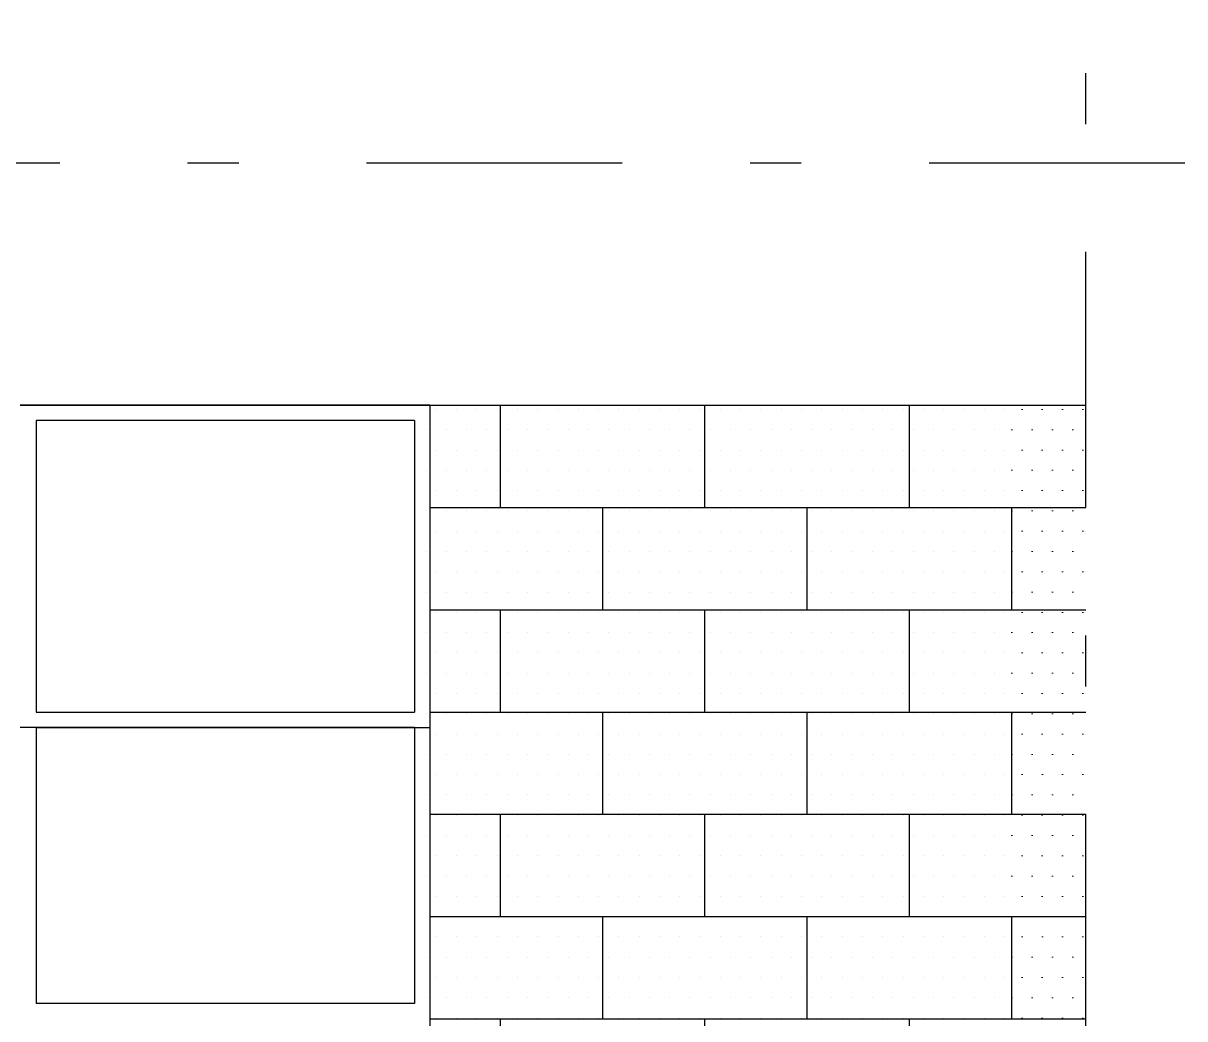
# Model space of a CAD drawing. Header units: metres. Extents: x 60.2 to 106, y 8.7 to 62.9.
# Drawn here: x 80.603 to 82.874, y 60.907 to 62.854 of the extents above; entities that cross this region are included whole.
import ezdxf

# ---------------------------------------------------------------- set-up
doc = ezdxf.new("R2010")
doc.units = ezdxf.units.M
doc.header["$LTSCALE"] = 5
doc.header["$MEASUREMENT"] = 0
doc.linetypes.add('DASHDOT', pattern=[1, 0.5, -0.25, 0, -0.25])
doc.layers.get('0').update_dxf_attribs({"color": 30})
for name, color, linetype, lineweight in [('A-ELEV-MBE1', 7, 'Continuous', 25), ('A-ELEV-PATT', 8, 'Continuous', 18), ('A-WALL-FULL-EXTR', 7, 'Continuous', 35)]:
    doc.layers.add(name, color=color, linetype=linetype, lineweight=lineweight)

msp = doc.modelspace()

# ---------------------------------------------------------------- hatches: boundary and pattern name
at = {"layer": 'A-ELEV-PATT'}
h = msp.add_hatch(dxfattribs=at)
h.set_pattern_fill('DOTS', color=256, scale=0.025, angle=180, style=0)
h.set_pattern_definition([(360, (39.13785, -200.394645), (0.01984375, 0.0396875), [0, -0.0396875])])
h.paths.add_polyline_path([(82.5311, 62.1066), (82.6811, 62.1066), (82.6811, 59.9066), (82.5311, 59.9066)])

# ---------------------------------------------------------------- linework, layer by layer
for p, q in [((80.6281, 61.4766), (80.5969, 61.4766)), ((81.3681, 61.4766), (81.3981, 61.4766))]:
    msp.add_line(p, q)
at = {"layer": 'A-ELEV-MBE1', "linetype": 'DASHDOT', "ltscale": 0.2}
for p, q in [((82.6811, 59.7066), (82.6811, 62.854)), ((82.8743, 62.5803), (72.9311, 62.5803))]:
    msp.add_line(p, q, dxfattribs=at)
at = {"layer": 'A-ELEV-MBE1'}
for p, q in [((81.3981, 62.1066), (82.6811, 62.1066)), ((81.3981, 62.1066), (81.3981, 59.9066)), ((81.5353, 62.1066), (81.5353, 61.9066)), ((81.9353, 62.1066), (81.9353, 61.9066)), ((82.3353, 62.1066), (82.3353, 61.9066)), ((81.3681, 62.0766), (80.6281, 62.0766)), ((80.6281, 62.0766), (80.6281, 61.5066)), ((81.3681, 62.0766), (81.3681, 61.5066)), ((81.3981, 61.9066), (82.6811, 61.9066)), ((81.7353, 61.9066), (81.7353, 61.7066)), ((82.1353, 61.9066), (82.1353, 61.7066)), ((82.5353, 61.9066), (82.5353, 61.7066)), ((81.3981, 61.7066), (82.6811, 61.7066)), ((81.5353, 61.7066), (81.5353, 61.5066)), ((81.9353, 61.7066), (81.9353, 61.5066)), ((82.3353, 61.7066), (82.3353, 61.5066)), ((81.3981, 61.5066), (82.6811, 61.5066)), ((81.7353, 61.5066), (81.7353, 61.3066)), ((82.1353, 61.5066), (82.1353, 61.3066)), ((82.5353, 61.5066), (82.5353, 61.3066)), ((80.6281, 61.4766), (80.6281, 60.9366)), ((81.3681, 61.4766), (81.3681, 60.9366)), ((81.3981, 61.3066), (82.6811, 61.3066)), ((81.5353, 61.3066), (81.5353, 61.1066)), ((81.9353, 61.3066), (81.9353, 61.1066)), ((82.3353, 61.3066), (82.3353, 61.1066)), ((81.7353, 61.1066), (81.7353, 60.9066)), ((82.1353, 61.1066), (82.1353, 60.9066)), ((82.5353, 61.1066), (82.5353, 60.9066)), ((81.3681, 60.9366), (80.6281, 60.9366)), ((81.3981, 60.9066), (82.6811, 60.9066)), ((81.5353, 60.9066), (81.5353, 60.7066)), ((81.9353, 60.9066), (81.9353, 60.7066)), ((82.3353, 60.9066), (82.3353, 60.7066))]:
    msp.add_line(p, q, dxfattribs=at)
msp.add_lwpolyline([(80.6281, 61.5066), (81.3681, 61.5066)], dxfattribs=at)
at = {"layer": 'A-ELEV-PATT', "linetype": 'Continuous'}
for p, q in [((81.4105, 62.0985), (81.4105, 62.0985)), ((81.4502, 62.0985), (81.4502, 62.0985)), ((81.4899, 62.0985), (81.4899, 62.0985)), ((81.5295, 62.0985), (81.5295, 62.0985)), ((81.5692, 62.0985), (81.5692, 62.0985)), ((81.6089, 62.0985), (81.6089, 62.0985)), ((81.6486, 62.0985), (81.6486, 62.0985)), ((81.6883, 62.0985), (81.6883, 62.0985)), ((81.728, 62.0985), (81.728, 62.0985)), ((81.7677, 62.0985), (81.7677, 62.0985)), ((81.8074, 62.0985), (81.8074, 62.0985)), ((81.847, 62.0985), (81.847, 62.0985)), ((81.8867, 62.0985), (81.8867, 62.0985)), ((81.9264, 62.0985), (81.9264, 62.0985)), ((81.9661, 62.0985), (81.9661, 62.0985)), ((82.0058, 62.0985), (82.0058, 62.0985)), ((82.0455, 62.0985), (82.0455, 62.0985)), ((82.0852, 62.0985), (82.0852, 62.0985)), ((82.1249, 62.0985), (82.1249, 62.0985)), ((82.1645, 62.0985), (82.1645, 62.0985)), ((82.2042, 62.0985), (82.2042, 62.0985)), ((82.2439, 62.0985), (82.2439, 62.0985)), ((82.2836, 62.0985), (82.2836, 62.0985)), ((82.3233, 62.0985), (82.3233, 62.0985)), ((82.363, 62.0985), (82.363, 62.0985)), ((82.4027, 62.0985), (82.4027, 62.0985)), ((82.4424, 62.0985), (82.4424, 62.0985)), ((82.482, 62.0985), (82.482, 62.0985)), ((82.5217, 62.0985), (82.5217, 62.0985)), ((81.3906, 62.0588), (81.3906, 62.0588)), ((81.4303, 62.0588), (81.4303, 62.0588)), ((81.47, 62.0588), (81.47, 62.0588)), ((81.5097, 62.0588), (81.5097, 62.0588)), ((81.5494, 62.0588), (81.5494, 62.0588)), ((81.5891, 62.0588), (81.5891, 62.0588)), ((81.6288, 62.0588), (81.6288, 62.0588)), ((81.6684, 62.0588), (81.6684, 62.0588)), ((81.7081, 62.0588), (81.7081, 62.0588)), ((81.7478, 62.0588), (81.7478, 62.0588)), ((81.7875, 62.0588), (81.7875, 62.0588)), ((81.8272, 62.0588), (81.8272, 62.0588)), ((81.8669, 62.0588), (81.8669, 62.0588)), ((81.9066, 62.0588), (81.9066, 62.0588)), ((81.9463, 62.0588), (81.9463, 62.0588)), ((81.9859, 62.0588), (81.9859, 62.0588)), ((82.0256, 62.0588), (82.0256, 62.0588)), ((82.0653, 62.0588), (82.0653, 62.0588)), ((82.105, 62.0588), (82.105, 62.0588)), ((82.1447, 62.0588), (82.1447, 62.0588)), ((82.1844, 62.0588), (82.1844, 62.0588)), ((82.2241, 62.0588), (82.2241, 62.0588)), ((82.2638, 62.0588), (82.2638, 62.0588)), ((82.3034, 62.0588), (82.3034, 62.0588)), ((82.3431, 62.0588), (82.3431, 62.0588)), ((82.3828, 62.0588), (82.3828, 62.0588)), ((82.4225, 62.0588), (82.4225, 62.0588)), ((82.4622, 62.0588), (82.4622, 62.0588)), ((82.5019, 62.0588), (82.5019, 62.0588)), ((81.4105, 62.0191), (81.4105, 62.0191)), ((81.4502, 62.0191), (81.4502, 62.0191)), ((81.4899, 62.0191), (81.4899, 62.0191)), ((81.5295, 62.0191), (81.5295, 62.0191)), ((81.5692, 62.0191), (81.5692, 62.0191)), ((81.6089, 62.0191), (81.6089, 62.0191)), ((81.6486, 62.0191), (81.6486, 62.0191)), ((81.6883, 62.0191), (81.6883, 62.0191)), ((81.728, 62.0191), (81.728, 62.0191)), ((81.7677, 62.0191), (81.7677, 62.0191)), ((81.8074, 62.0191), (81.8074, 62.0191)), ((81.847, 62.0191), (81.847, 62.0191)), ((81.8867, 62.0191), (81.8867, 62.0191)), ((81.9264, 62.0191), (81.9264, 62.0191)), ((81.9661, 62.0191), (81.9661, 62.0191)), ((82.0058, 62.0191), (82.0058, 62.0191)), ((82.0455, 62.0191), (82.0455, 62.0191)), ((82.0852, 62.0191), (82.0852, 62.0191)), ((82.1249, 62.0191), (82.1249, 62.0191)), ((82.1645, 62.0191), (82.1645, 62.0191)), ((82.2042, 62.0191), (82.2042, 62.0191)), ((82.2439, 62.0191), (82.2439, 62.0191)), ((82.2836, 62.0191), (82.2836, 62.0191)), ((82.3233, 62.0191), (82.3233, 62.0191)), ((82.363, 62.0191), (82.363, 62.0191)), ((82.4027, 62.0191), (82.4027, 62.0191)), ((82.4424, 62.0191), (82.4424, 62.0191)), ((82.482, 62.0191), (82.482, 62.0191)), ((82.5217, 62.0191), (82.5217, 62.0191)), ((82.6805, 62.0191), (82.6805, 62.0191)), ((81.3906, 61.9794), (81.3906, 61.9794)), ((81.4303, 61.9794), (81.4303, 61.9794)), ((81.47, 61.9794), (81.47, 61.9794)), ((81.5097, 61.9794), (81.5097, 61.9794)), ((81.5494, 61.9794), (81.5494, 61.9794)), ((81.5891, 61.9794), (81.5891, 61.9794)), ((81.6288, 61.9794), (81.6288, 61.9794)), ((81.6684, 61.9794), (81.6684, 61.9794)), ((81.7081, 61.9794), (81.7081, 61.9794)), ((81.7478, 61.9794), (81.7478, 61.9794)), ((81.7875, 61.9794), (81.7875, 61.9794)), ((81.8272, 61.9794), (81.8272, 61.9794)), ((81.8669, 61.9794), (81.8669, 61.9794)), ((81.9066, 61.9794), (81.9066, 61.9794)), ((81.9463, 61.9794), (81.9463, 61.9794)), ((81.9859, 61.9794), (81.9859, 61.9794)), ((82.0256, 61.9794), (82.0256, 61.9794)), ((82.0653, 61.9794), (82.0653, 61.9794)), ((82.105, 61.9794), (82.105, 61.9794)), ((82.1447, 61.9794), (82.1447, 61.9794)), ((82.1844, 61.9794), (82.1844, 61.9794)), ((82.2241, 61.9794), (82.2241, 61.9794)), ((82.2638, 61.9794), (82.2638, 61.9794)), ((82.3034, 61.9794), (82.3034, 61.9794)), ((82.3431, 61.9794), (82.3431, 61.9794)), ((82.3828, 61.9794), (82.3828, 61.9794)), ((82.4225, 61.9794), (82.4225, 61.9794)), ((82.4622, 61.9794), (82.4622, 61.9794)), ((82.5019, 61.9794), (82.5019, 61.9794)), ((81.4105, 61.9397), (81.4105, 61.9397)), ((81.4502, 61.9397), (81.4502, 61.9397)), ((81.4899, 61.9397), (81.4899, 61.9397)), ((81.5295, 61.9397), (81.5295, 61.9397)), ((81.5692, 61.9397), (81.5692, 61.9397)), ((81.6089, 61.9397), (81.6089, 61.9397)), ((81.6486, 61.9397), (81.6486, 61.9397)), ((81.6883, 61.9397), (81.6883, 61.9397)), ((81.728, 61.9397), (81.728, 61.9397)), ((81.7677, 61.9397), (81.7677, 61.9397)), ((81.8074, 61.9397), (81.8074, 61.9397)), ((81.847, 61.9397), (81.847, 61.9397)), ((81.8867, 61.9397), (81.8867, 61.9397)), ((81.9264, 61.9397), (81.9264, 61.9397)), ((81.9661, 61.9397), (81.9661, 61.9397)), ((82.0058, 61.9397), (82.0058, 61.9397)), ((82.0455, 61.9397), (82.0455, 61.9397)), ((82.0852, 61.9397), (82.0852, 61.9397)), ((82.1249, 61.9397), (82.1249, 61.9397)), ((82.1645, 61.9397), (82.1645, 61.9397)), ((82.2042, 61.9397), (82.2042, 61.9397)), ((82.2439, 61.9397), (82.2439, 61.9397)), ((82.2836, 61.9397), (82.2836, 61.9397)), ((82.3233, 61.9397), (82.3233, 61.9397)), ((82.363, 61.9397), (82.363, 61.9397)), ((82.4027, 61.9397), (82.4027, 61.9397)), ((82.4424, 61.9397), (82.4424, 61.9397)), ((82.482, 61.9397), (82.482, 61.9397)), ((82.5217, 61.9397), (82.5217, 61.9397)), ((82.6805, 61.9397), (82.6805, 61.9397)), ((81.3906, 61.9), (81.3906, 61.9)), ((81.4303, 61.9), (81.4303, 61.9)), ((81.47, 61.9), (81.47, 61.9)), ((81.5097, 61.9), (81.5097, 61.9)), ((81.5494, 61.9), (81.5494, 61.9)), ((81.5891, 61.9), (81.5891, 61.9)), ((81.6288, 61.9), (81.6288, 61.9)), ((81.6684, 61.9), (81.6684, 61.9)), ((81.7081, 61.9), (81.7081, 61.9)), ((81.7478, 61.9), (81.7478, 61.9)), ((81.7875, 61.9), (81.7875, 61.9)), ((81.8272, 61.9), (81.8272, 61.9)), ((81.8669, 61.9), (81.8669, 61.9)), ((81.9066, 61.9), (81.9066, 61.9)), ((81.9463, 61.9), (81.9463, 61.9)), ((81.9859, 61.9), (81.9859, 61.9)), ((82.0256, 61.9), (82.0256, 61.9)), ((82.0653, 61.9), (82.0653, 61.9)), ((82.105, 61.9), (82.105, 61.9)), ((82.1447, 61.9), (82.1447, 61.9)), ((82.1844, 61.9), (82.1844, 61.9)), ((82.2241, 61.9), (82.2241, 61.9)), ((82.2638, 61.9), (82.2638, 61.9)), ((82.3034, 61.9), (82.3034, 61.9)), ((82.3431, 61.9), (82.3431, 61.9)), ((82.3828, 61.9), (82.3828, 61.9)), ((82.4225, 61.9), (82.4225, 61.9)), ((82.4622, 61.9), (82.4622, 61.9)), ((82.5019, 61.9), (82.5019, 61.9)), ((81.4105, 61.8604), (81.4105, 61.8604)), ((81.4502, 61.8604), (81.4502, 61.8604)), ((81.4899, 61.8604), (81.4899, 61.8604)), ((81.5295, 61.8604), (81.5295, 61.8604)), ((81.5692, 61.8604), (81.5692, 61.8604)), ((81.6089, 61.8604), (81.6089, 61.8604)), ((81.6486, 61.8604), (81.6486, 61.8604)), ((81.6883, 61.8604), (81.6883, 61.8604)), ((81.728, 61.8604), (81.728, 61.8604)), ((81.7677, 61.8604), (81.7677, 61.8604)), ((81.8074, 61.8604), (81.8074, 61.8604)), ((81.847, 61.8604), (81.847, 61.8604)), ((81.8867, 61.8604), (81.8867, 61.8604)), ((81.9264, 61.8604), (81.9264, 61.8604)), ((81.9661, 61.8604), (81.9661, 61.8604)), ((82.0058, 61.8604), (82.0058, 61.8604)), ((82.0455, 61.8604), (82.0455, 61.8604)), ((82.0852, 61.8604), (82.0852, 61.8604)), ((82.1249, 61.8604), (82.1249, 61.8604)), ((82.1645, 61.8604), (82.1645, 61.8604)), ((82.2042, 61.8604), (82.2042, 61.8604)), ((82.2439, 61.8604), (82.2439, 61.8604)), ((82.2836, 61.8604), (82.2836, 61.8604)), ((82.3233, 61.8604), (82.3233, 61.8604)), ((82.363, 61.8604), (82.363, 61.8604)), ((82.4027, 61.8604), (82.4027, 61.8604)), ((82.4424, 61.8604), (82.4424, 61.8604)), ((82.482, 61.8604), (82.482, 61.8604)), ((82.5217, 61.8604), (82.5217, 61.8604)), ((82.6805, 61.8604), (82.6805, 61.8604)), ((81.3906, 61.8207), (81.3906, 61.8207)), ((81.4303, 61.8207), (81.4303, 61.8207)), ((81.47, 61.8207), (81.47, 61.8207)), ((81.5097, 61.8207), (81.5097, 61.8207)), ((81.5494, 61.8207), (81.5494, 61.8207)), ((81.5891, 61.8207), (81.5891, 61.8207)), ((81.6288, 61.8207), (81.6288, 61.8207)), ((81.6684, 61.8207), (81.6684, 61.8207)), ((81.7081, 61.8207), (81.7081, 61.8207)), ((81.7478, 61.8207), (81.7478, 61.8207)), ((81.7875, 61.8207), (81.7875, 61.8207)), ((81.8272, 61.8207), (81.8272, 61.8207)), ((81.8669, 61.8207), (81.8669, 61.8207)), ((81.9066, 61.8207), (81.9066, 61.8207)), ((81.9463, 61.8207), (81.9463, 61.8207)), ((81.9859, 61.8207), (81.9859, 61.8207)), ((82.0256, 61.8207), (82.0256, 61.8207)), ((82.0653, 61.8207), (82.0653, 61.8207)), ((82.105, 61.8207), (82.105, 61.8207)), ((82.1447, 61.8207), (82.1447, 61.8207)), ((82.1844, 61.8207), (82.1844, 61.8207)), ((82.2241, 61.8207), (82.2241, 61.8207)), ((82.2638, 61.8207), (82.2638, 61.8207)), ((82.3034, 61.8207), (82.3034, 61.8207)), ((82.3431, 61.8207), (82.3431, 61.8207)), ((82.3828, 61.8207), (82.3828, 61.8207)), ((82.4225, 61.8207), (82.4225, 61.8207)), ((82.4622, 61.8207), (82.4622, 61.8207)), ((82.5019, 61.8207), (82.5019, 61.8207)), ((81.4105, 61.781), (81.4105, 61.781)), ((81.4502, 61.781), (81.4502, 61.781)), ((81.4899, 61.781), (81.4899, 61.781)), ((81.5295, 61.781), (81.5295, 61.781)), ((81.5692, 61.781), (81.5692, 61.781)), ((81.6089, 61.781), (81.6089, 61.781)), ((81.6486, 61.781), (81.6486, 61.781)), ((81.6883, 61.781), (81.6883, 61.781)), ((81.728, 61.781), (81.728, 61.781)), ((81.7677, 61.781), (81.7677, 61.781)), ((81.8074, 61.781), (81.8074, 61.781)), ((81.847, 61.781), (81.847, 61.781)), ((81.8867, 61.781), (81.8867, 61.781)), ((81.9264, 61.781), (81.9264, 61.781)), ((81.9661, 61.781), (81.9661, 61.781)), ((82.0058, 61.781), (82.0058, 61.781)), ((82.0455, 61.781), (82.0455, 61.781)), ((82.0852, 61.781), (82.0852, 61.781)), ((82.1249, 61.781), (82.1249, 61.781)), ((82.1645, 61.781), (82.1645, 61.781)), ((82.2042, 61.781), (82.2042, 61.781)), ((82.2439, 61.781), (82.2439, 61.781)), ((82.2836, 61.781), (82.2836, 61.781)), ((82.3233, 61.781), (82.3233, 61.781)), ((82.363, 61.781), (82.363, 61.781)), ((82.4027, 61.781), (82.4027, 61.781)), ((82.4424, 61.781), (82.4424, 61.781)), ((82.482, 61.781), (82.482, 61.781)), ((82.5217, 61.781), (82.5217, 61.781)), ((82.6805, 61.781), (82.6805, 61.781)), ((81.3906, 61.7413), (81.3906, 61.7413)), ((81.4303, 61.7413), (81.4303, 61.7413)), ((81.47, 61.7413), (81.47, 61.7413)), ((81.5097, 61.7413), (81.5097, 61.7413)), ((81.5494, 61.7413), (81.5494, 61.7413)), ((81.5891, 61.7413), (81.5891, 61.7413)), ((81.6288, 61.7413), (81.6288, 61.7413)), ((81.6684, 61.7413), (81.6684, 61.7413)), ((81.7081, 61.7413), (81.7081, 61.7413)), ((81.7478, 61.7413), (81.7478, 61.7413)), ((81.7875, 61.7413), (81.7875, 61.7413)), ((81.8272, 61.7413), (81.8272, 61.7413)), ((81.8669, 61.7413), (81.8669, 61.7413)), ((81.9066, 61.7413), (81.9066, 61.7413)), ((81.9463, 61.7413), (81.9463, 61.7413)), ((81.9859, 61.7413), (81.9859, 61.7413)), ((82.0256, 61.7413), (82.0256, 61.7413)), ((82.0653, 61.7413), (82.0653, 61.7413)), ((82.105, 61.7413), (82.105, 61.7413)), ((82.1447, 61.7413), (82.1447, 61.7413)), ((82.1844, 61.7413), (82.1844, 61.7413)), ((82.2241, 61.7413), (82.2241, 61.7413)), ((82.2638, 61.7413), (82.2638, 61.7413)), ((82.3034, 61.7413), (82.3034, 61.7413)), ((82.3431, 61.7413), (82.3431, 61.7413)), ((82.3828, 61.7413), (82.3828, 61.7413)), ((82.4225, 61.7413), (82.4225, 61.7413)), ((82.4622, 61.7413), (82.4622, 61.7413)), ((82.5019, 61.7413), (82.5019, 61.7413)), ((81.4105, 61.7016), (81.4105, 61.7016)), ((81.4502, 61.7016), (81.4502, 61.7016)), ((81.4899, 61.7016), (81.4899, 61.7016)), ((81.5295, 61.7016), (81.5295, 61.7016)), ((81.5692, 61.7016), (81.5692, 61.7016)), ((81.6089, 61.7016), (81.6089, 61.7016)), ((81.6486, 61.7016), (81.6486, 61.7016)), ((81.6883, 61.7016), (81.6883, 61.7016)), ((81.728, 61.7016), (81.728, 61.7016)), ((81.7677, 61.7016), (81.7677, 61.7016)), ((81.8074, 61.7016), (81.8074, 61.7016)), ((81.847, 61.7016), (81.847, 61.7016)), ((81.8867, 61.7016), (81.8867, 61.7016)), ((81.9264, 61.7016), (81.9264, 61.7016)), ((81.9661, 61.7016), (81.9661, 61.7016)), ((82.0058, 61.7016), (82.0058, 61.7016)), ((82.0455, 61.7016), (82.0455, 61.7016)), ((82.0852, 61.7016), (82.0852, 61.7016)), ((82.1249, 61.7016), (82.1249, 61.7016)), ((82.1645, 61.7016), (82.1645, 61.7016)), ((82.2042, 61.7016), (82.2042, 61.7016)), ((82.2439, 61.7016), (82.2439, 61.7016)), ((82.2836, 61.7016), (82.2836, 61.7016)), ((82.3233, 61.7016), (82.3233, 61.7016)), ((82.363, 61.7016), (82.363, 61.7016)), ((82.4027, 61.7016), (82.4027, 61.7016)), ((82.4424, 61.7016), (82.4424, 61.7016)), ((82.482, 61.7016), (82.482, 61.7016)), ((82.5217, 61.7016), (82.5217, 61.7016)), ((82.6805, 61.7016), (82.6805, 61.7016)), ((81.3906, 61.6619), (81.3906, 61.6619)), ((81.4303, 61.6619), (81.4303, 61.6619)), ((81.47, 61.6619), (81.47, 61.6619)), ((81.5097, 61.6619), (81.5097, 61.6619)), ((81.5494, 61.6619), (81.5494, 61.6619)), ((81.5891, 61.6619), (81.5891, 61.6619)), ((81.6288, 61.6619), (81.6288, 61.6619)), ((81.6684, 61.6619), (81.6684, 61.6619)), ((81.7081, 61.6619), (81.7081, 61.6619)), ((81.7478, 61.6619), (81.7478, 61.6619)), ((81.7875, 61.6619), (81.7875, 61.6619)), ((81.8272, 61.6619), (81.8272, 61.6619)), ((81.8669, 61.6619), (81.8669, 61.6619)), ((81.9066, 61.6619), (81.9066, 61.6619)), ((81.9463, 61.6619), (81.9463, 61.6619)), ((81.9859, 61.6619), (81.9859, 61.6619)), ((82.0256, 61.6619), (82.0256, 61.6619)), ((82.0653, 61.6619), (82.0653, 61.6619)), ((82.105, 61.6619), (82.105, 61.6619)), ((82.1447, 61.6619), (82.1447, 61.6619)), ((82.1844, 61.6619), (82.1844, 61.6619)), ((82.2241, 61.6619), (82.2241, 61.6619)), ((82.2638, 61.6619), (82.2638, 61.6619)), ((82.3034, 61.6619), (82.3034, 61.6619)), ((82.3431, 61.6619), (82.3431, 61.6619)), ((82.3828, 61.6619), (82.3828, 61.6619)), ((82.4225, 61.6619), (82.4225, 61.6619)), ((82.4622, 61.6619), (82.4622, 61.6619)), ((82.5019, 61.6619), (82.5019, 61.6619)), ((81.4105, 61.6222), (81.4105, 61.6222)), ((81.4502, 61.6222), (81.4502, 61.6222)), ((81.4899, 61.6222), (81.4899, 61.6222)), ((81.5295, 61.6222), (81.5295, 61.6222)), ((81.5692, 61.6222), (81.5692, 61.6222)), ((81.6089, 61.6222), (81.6089, 61.6222)), ((81.6486, 61.6222), (81.6486, 61.6222)), ((81.6883, 61.6222), (81.6883, 61.6222)), ((81.728, 61.6222), (81.728, 61.6222)), ((81.7677, 61.6222), (81.7677, 61.6222)), ((81.8074, 61.6222), (81.8074, 61.6222)), ((81.847, 61.6222), (81.847, 61.6222)), ((81.8867, 61.6222), (81.8867, 61.6222)), ((81.9264, 61.6222), (81.9264, 61.6222)), ((81.9661, 61.6222), (81.9661, 61.6222)), ((82.0058, 61.6222), (82.0058, 61.6222)), ((82.0455, 61.6222), (82.0455, 61.6222)), ((82.0852, 61.6222), (82.0852, 61.6222)), ((82.1249, 61.6222), (82.1249, 61.6222)), ((82.1645, 61.6222), (82.1645, 61.6222)), ((82.2042, 61.6222), (82.2042, 61.6222)), ((82.2439, 61.6222), (82.2439, 61.6222)), ((82.2836, 61.6222), (82.2836, 61.6222)), ((82.3233, 61.6222), (82.3233, 61.6222)), ((82.363, 61.6222), (82.363, 61.6222)), ((82.4027, 61.6222), (82.4027, 61.6222)), ((82.4424, 61.6222), (82.4424, 61.6222)), ((82.482, 61.6222), (82.482, 61.6222)), ((82.5217, 61.6222), (82.5217, 61.6222)), ((82.6805, 61.6222), (82.6805, 61.6222)), ((81.3906, 61.5825), (81.3906, 61.5825)), ((81.4303, 61.5825), (81.4303, 61.5825)), ((81.47, 61.5825), (81.47, 61.5825)), ((81.5097, 61.5825), (81.5097, 61.5825)), ((81.5494, 61.5825), (81.5494, 61.5825)), ((81.5891, 61.5825), (81.5891, 61.5825)), ((81.6288, 61.5825), (81.6288, 61.5825)), ((81.6684, 61.5825), (81.6684, 61.5825)), ((81.7081, 61.5825), (81.7081, 61.5825)), ((81.7478, 61.5825), (81.7478, 61.5825)), ((81.7875, 61.5825), (81.7875, 61.5825)), ((81.8272, 61.5825), (81.8272, 61.5825)), ((81.8669, 61.5825), (81.8669, 61.5825)), ((81.9066, 61.5825), (81.9066, 61.5825)), ((81.9463, 61.5825), (81.9463, 61.5825)), ((81.9859, 61.5825), (81.9859, 61.5825)), ((82.0256, 61.5825), (82.0256, 61.5825)), ((82.0653, 61.5825), (82.0653, 61.5825)), ((82.105, 61.5825), (82.105, 61.5825)), ((82.1447, 61.5825), (82.1447, 61.5825)), ((82.1844, 61.5825), (82.1844, 61.5825)), ((82.2241, 61.5825), (82.2241, 61.5825)), ((82.2638, 61.5825), (82.2638, 61.5825)), ((82.3034, 61.5825), (82.3034, 61.5825)), ((82.3431, 61.5825), (82.3431, 61.5825)), ((82.3828, 61.5825), (82.3828, 61.5825)), ((82.4225, 61.5825), (82.4225, 61.5825)), ((82.4622, 61.5825), (82.4622, 61.5825)), ((82.5019, 61.5825), (82.5019, 61.5825)), ((81.4105, 61.5429), (81.4105, 61.5429)), ((81.4502, 61.5429), (81.4502, 61.5429)), ((81.4899, 61.5429), (81.4899, 61.5429)), ((81.5295, 61.5429), (81.5295, 61.5429)), ((81.5692, 61.5429), (81.5692, 61.5429)), ((81.6089, 61.5429), (81.6089, 61.5429)), ((81.6486, 61.5429), (81.6486, 61.5429)), ((81.6883, 61.5429), (81.6883, 61.5429)), ((81.728, 61.5429), (81.728, 61.5429)), ((81.7677, 61.5429), (81.7677, 61.5429)), ((81.8074, 61.5429), (81.8074, 61.5429)), ((81.847, 61.5429), (81.847, 61.5429)), ((81.8867, 61.5429), (81.8867, 61.5429)), ((81.9264, 61.5429), (81.9264, 61.5429)), ((81.9661, 61.5429), (81.9661, 61.5429)), ((82.0058, 61.5429), (82.0058, 61.5429)), ((82.0455, 61.5429), (82.0455, 61.5429)), ((82.0852, 61.5429), (82.0852, 61.5429)), ((82.1249, 61.5429), (82.1249, 61.5429)), ((82.1645, 61.5429), (82.1645, 61.5429)), ((82.2042, 61.5429), (82.2042, 61.5429)), ((82.2439, 61.5429), (82.2439, 61.5429)), ((82.2836, 61.5429), (82.2836, 61.5429)), ((82.3233, 61.5429), (82.3233, 61.5429)), ((82.363, 61.5429), (82.363, 61.5429)), ((82.4027, 61.5429), (82.4027, 61.5429)), ((82.4424, 61.5429), (82.4424, 61.5429)), ((82.482, 61.5429), (82.482, 61.5429)), ((82.5217, 61.5429), (82.5217, 61.5429)), ((82.6805, 61.5429), (82.6805, 61.5429)), ((81.3906, 61.5032), (81.3906, 61.5032)), ((81.4303, 61.5032), (81.4303, 61.5032)), ((81.47, 61.5032), (81.47, 61.5032)), ((81.5097, 61.5032), (81.5097, 61.5032)), ((81.5494, 61.5032), (81.5494, 61.5032)), ((81.5891, 61.5032), (81.5891, 61.5032)), ((81.6288, 61.5032), (81.6288, 61.5032)), ((81.6684, 61.5032), (81.6684, 61.5032)), ((81.7081, 61.5032), (81.7081, 61.5032)), ((81.7478, 61.5032), (81.7478, 61.5032)), ((81.7875, 61.5032), (81.7875, 61.5032)), ((81.8272, 61.5032), (81.8272, 61.5032)), ((81.8669, 61.5032), (81.8669, 61.5032)), ((81.9066, 61.5032), (81.9066, 61.5032)), ((81.9463, 61.5032), (81.9463, 61.5032)), ((81.9859, 61.5032), (81.9859, 61.5032)), ((82.0256, 61.5032), (82.0256, 61.5032)), ((82.0653, 61.5032), (82.0653, 61.5032)), ((82.105, 61.5032), (82.105, 61.5032)), ((82.1447, 61.5032), (82.1447, 61.5032)), ((82.1844, 61.5032), (82.1844, 61.5032)), ((82.2241, 61.5032), (82.2241, 61.5032)), ((82.2638, 61.5032), (82.2638, 61.5032)), ((82.3034, 61.5032), (82.3034, 61.5032)), ((82.3431, 61.5032), (82.3431, 61.5032)), ((82.3828, 61.5032), (82.3828, 61.5032)), ((82.4225, 61.5032), (82.4225, 61.5032)), ((82.4622, 61.5032), (82.4622, 61.5032)), ((82.5019, 61.5032), (82.5019, 61.5032)), ((81.4105, 61.4635), (81.4105, 61.4635)), ((81.4502, 61.4635), (81.4502, 61.4635)), ((81.4899, 61.4635), (81.4899, 61.4635)), ((81.5295, 61.4635), (81.5295, 61.4635)), ((81.5692, 61.4635), (81.5692, 61.4635)), ((81.6089, 61.4635), (81.6089, 61.4635)), ((81.6486, 61.4635), (81.6486, 61.4635)), ((81.6883, 61.4635), (81.6883, 61.4635)), ((81.728, 61.4635), (81.728, 61.4635)), ((81.7677, 61.4635), (81.7677, 61.4635)), ((81.8074, 61.4635), (81.8074, 61.4635)), ((81.847, 61.4635), (81.847, 61.4635)), ((81.8867, 61.4635), (81.8867, 61.4635)), ((81.9264, 61.4635), (81.9264, 61.4635)), ((81.9661, 61.4635), (81.9661, 61.4635)), ((82.0058, 61.4635), (82.0058, 61.4635)), ((82.0455, 61.4635), (82.0455, 61.4635)), ((82.0852, 61.4635), (82.0852, 61.4635)), ((82.1249, 61.4635), (82.1249, 61.4635)), ((82.1645, 61.4635), (82.1645, 61.4635)), ((82.2042, 61.4635), (82.2042, 61.4635)), ((82.2439, 61.4635), (82.2439, 61.4635)), ((82.2836, 61.4635), (82.2836, 61.4635)), ((82.3233, 61.4635), (82.3233, 61.4635)), ((82.363, 61.4635), (82.363, 61.4635)), ((82.4027, 61.4635), (82.4027, 61.4635)), ((82.4424, 61.4635), (82.4424, 61.4635)), ((82.482, 61.4635), (82.482, 61.4635)), ((82.5217, 61.4635), (82.5217, 61.4635)), ((82.6805, 61.4635), (82.6805, 61.4635)), ((81.3906, 61.4238), (81.3906, 61.4238)), ((81.4303, 61.4238), (81.4303, 61.4238)), ((81.47, 61.4238), (81.47, 61.4238)), ((81.5097, 61.4238), (81.5097, 61.4238)), ((81.5494, 61.4238), (81.5494, 61.4238)), ((81.5891, 61.4238), (81.5891, 61.4238)), ((81.6288, 61.4238), (81.6288, 61.4238)), ((81.6684, 61.4238), (81.6684, 61.4238)), ((81.7081, 61.4238), (81.7081, 61.4238)), ((81.7478, 61.4238), (81.7478, 61.4238)), ((81.7875, 61.4238), (81.7875, 61.4238)), ((81.8272, 61.4238), (81.8272, 61.4238)), ((81.8669, 61.4238), (81.8669, 61.4238)), ((81.9066, 61.4238), (81.9066, 61.4238)), ((81.9463, 61.4238), (81.9463, 61.4238)), ((81.9859, 61.4238), (81.9859, 61.4238)), ((82.0256, 61.4238), (82.0256, 61.4238)), ((82.0653, 61.4238), (82.0653, 61.4238)), ((82.105, 61.4238), (82.105, 61.4238)), ((82.1447, 61.4238), (82.1447, 61.4238)), ((82.1844, 61.4238), (82.1844, 61.4238)), ((82.2241, 61.4238), (82.2241, 61.4238)), ((82.2638, 61.4238), (82.2638, 61.4238)), ((82.3034, 61.4238), (82.3034, 61.4238)), ((82.3431, 61.4238), (82.3431, 61.4238)), ((82.3828, 61.4238), (82.3828, 61.4238)), ((82.4225, 61.4238), (82.4225, 61.4238)), ((82.4622, 61.4238), (82.4622, 61.4238)), ((82.5019, 61.4238), (82.5019, 61.4238)), ((81.4105, 61.3841), (81.4105, 61.3841)), ((81.4502, 61.3841), (81.4502, 61.3841)), ((81.4899, 61.3841), (81.4899, 61.3841)), ((81.5295, 61.3841), (81.5295, 61.3841)), ((81.5692, 61.3841), (81.5692, 61.3841)), ((81.6089, 61.3841), (81.6089, 61.3841)), ((81.6486, 61.3841), (81.6486, 61.3841)), ((81.6883, 61.3841), (81.6883, 61.3841)), ((81.728, 61.3841), (81.728, 61.3841)), ((81.7677, 61.3841), (81.7677, 61.3841)), ((81.8074, 61.3841), (81.8074, 61.3841)), ((81.847, 61.3841), (81.847, 61.3841)), ((81.8867, 61.3841), (81.8867, 61.3841)), ((81.9264, 61.3841), (81.9264, 61.3841)), ((81.9661, 61.3841), (81.9661, 61.3841)), ((82.0058, 61.3841), (82.0058, 61.3841)), ((82.0455, 61.3841), (82.0455, 61.3841)), ((82.0852, 61.3841), (82.0852, 61.3841)), ((82.1249, 61.3841), (82.1249, 61.3841)), ((82.1645, 61.3841), (82.1645, 61.3841)), ((82.2042, 61.3841), (82.2042, 61.3841)), ((82.2439, 61.3841), (82.2439, 61.3841)), ((82.2836, 61.3841), (82.2836, 61.3841)), ((82.3233, 61.3841), (82.3233, 61.3841)), ((82.363, 61.3841), (82.363, 61.3841)), ((82.4027, 61.3841), (82.4027, 61.3841)), ((82.4424, 61.3841), (82.4424, 61.3841)), ((82.482, 61.3841), (82.482, 61.3841)), ((82.5217, 61.3841), (82.5217, 61.3841)), ((82.6805, 61.3841), (82.6805, 61.3841)), ((81.3906, 61.3444), (81.3906, 61.3444)), ((81.4303, 61.3444), (81.4303, 61.3444)), ((81.47, 61.3444), (81.47, 61.3444)), ((81.5097, 61.3444), (81.5097, 61.3444)), ((81.5494, 61.3444), (81.5494, 61.3444)), ((81.5891, 61.3444), (81.5891, 61.3444)), ((81.6288, 61.3444), (81.6288, 61.3444)), ((81.6684, 61.3444), (81.6684, 61.3444)), ((81.7081, 61.3444), (81.7081, 61.3444)), ((81.7478, 61.3444), (81.7478, 61.3444)), ((81.7875, 61.3444), (81.7875, 61.3444)), ((81.8272, 61.3444), (81.8272, 61.3444)), ((81.8669, 61.3444), (81.8669, 61.3444)), ((81.9066, 61.3444), (81.9066, 61.3444)), ((81.9463, 61.3444), (81.9463, 61.3444)), ((81.9859, 61.3444), (81.9859, 61.3444)), ((82.0256, 61.3444), (82.0256, 61.3444)), ((82.0653, 61.3444), (82.0653, 61.3444)), ((82.105, 61.3444), (82.105, 61.3444)), ((82.1447, 61.3444), (82.1447, 61.3444)), ((82.1844, 61.3444), (82.1844, 61.3444)), ((82.2241, 61.3444), (82.2241, 61.3444)), ((82.2638, 61.3444), (82.2638, 61.3444)), ((82.3034, 61.3444), (82.3034, 61.3444)), ((82.3431, 61.3444), (82.3431, 61.3444)), ((82.3828, 61.3444), (82.3828, 61.3444)), ((82.4225, 61.3444), (82.4225, 61.3444)), ((82.4622, 61.3444), (82.4622, 61.3444)), ((82.5019, 61.3444), (82.5019, 61.3444)), ((81.4105, 61.3047), (81.4105, 61.3047)), ((81.4502, 61.3047), (81.4502, 61.3047)), ((81.4899, 61.3047), (81.4899, 61.3047)), ((81.5295, 61.3047), (81.5295, 61.3047)), ((81.5692, 61.3047), (81.5692, 61.3047)), ((81.6089, 61.3047), (81.6089, 61.3047)), ((81.6486, 61.3047), (81.6486, 61.3047)), ((81.6883, 61.3047), (81.6883, 61.3047)), ((81.728, 61.3047), (81.728, 61.3047)), ((81.7677, 61.3047), (81.7677, 61.3047)), ((81.8074, 61.3047), (81.8074, 61.3047)), ((81.847, 61.3047), (81.847, 61.3047)), ((81.8867, 61.3047), (81.8867, 61.3047)), ((81.9264, 61.3047), (81.9264, 61.3047)), ((81.9661, 61.3047), (81.9661, 61.3047)), ((82.0058, 61.3047), (82.0058, 61.3047)), ((82.0455, 61.3047), (82.0455, 61.3047)), ((82.0852, 61.3047), (82.0852, 61.3047)), ((82.1249, 61.3047), (82.1249, 61.3047)), ((82.1645, 61.3047), (82.1645, 61.3047)), ((82.2042, 61.3047), (82.2042, 61.3047)), ((82.2439, 61.3047), (82.2439, 61.3047)), ((82.2836, 61.3047), (82.2836, 61.3047)), ((82.3233, 61.3047), (82.3233, 61.3047)), ((82.363, 61.3047), (82.363, 61.3047)), ((82.4027, 61.3047), (82.4027, 61.3047)), ((82.4424, 61.3047), (82.4424, 61.3047)), ((82.482, 61.3047), (82.482, 61.3047)), ((82.5217, 61.3047), (82.5217, 61.3047)), ((82.6805, 61.3047), (82.6805, 61.3047)), ((81.3906, 61.265), (81.3906, 61.265)), ((81.4303, 61.265), (81.4303, 61.265)), ((81.47, 61.265), (81.47, 61.265)), ((81.5097, 61.265), (81.5097, 61.265)), ((81.5494, 61.265), (81.5494, 61.265)), ((81.5891, 61.265), (81.5891, 61.265)), ((81.6288, 61.265), (81.6288, 61.265)), ((81.6684, 61.265), (81.6684, 61.265)), ((81.7081, 61.265), (81.7081, 61.265)), ((81.7478, 61.265), (81.7478, 61.265)), ((81.7875, 61.265), (81.7875, 61.265)), ((81.8272, 61.265), (81.8272, 61.265)), ((81.8669, 61.265), (81.8669, 61.265)), ((81.9066, 61.265), (81.9066, 61.265)), ((81.9463, 61.265), (81.9463, 61.265)), ((81.9859, 61.265), (81.9859, 61.265)), ((82.0256, 61.265), (82.0256, 61.265)), ((82.0653, 61.265), (82.0653, 61.265)), ((82.105, 61.265), (82.105, 61.265)), ((82.1447, 61.265), (82.1447, 61.265)), ((82.1844, 61.265), (82.1844, 61.265)), ((82.2241, 61.265), (82.2241, 61.265)), ((82.2638, 61.265), (82.2638, 61.265)), ((82.3034, 61.265), (82.3034, 61.265)), ((82.3431, 61.265), (82.3431, 61.265)), ((82.3828, 61.265), (82.3828, 61.265)), ((82.4225, 61.265), (82.4225, 61.265)), ((82.4622, 61.265), (82.4622, 61.265)), ((82.5019, 61.265), (82.5019, 61.265)), ((81.4105, 61.2254), (81.4105, 61.2254)), ((81.4502, 61.2254), (81.4502, 61.2254)), ((81.4899, 61.2254), (81.4899, 61.2254)), ((81.5295, 61.2254), (81.5295, 61.2254)), ((81.5692, 61.2254), (81.5692, 61.2254)), ((81.6089, 61.2254), (81.6089, 61.2254)), ((81.6486, 61.2254), (81.6486, 61.2254)), ((81.6883, 61.2254), (81.6883, 61.2254)), ((81.728, 61.2254), (81.728, 61.2254)), ((81.7677, 61.2254), (81.7677, 61.2254)), ((81.8074, 61.2254), (81.8074, 61.2254)), ((81.847, 61.2254), (81.847, 61.2254)), ((81.8867, 61.2254), (81.8867, 61.2254)), ((81.9264, 61.2254), (81.9264, 61.2254)), ((81.9661, 61.2254), (81.9661, 61.2254)), ((82.0058, 61.2254), (82.0058, 61.2254)), ((82.0455, 61.2254), (82.0455, 61.2254)), ((82.0852, 61.2254), (82.0852, 61.2254)), ((82.1249, 61.2254), (82.1249, 61.2254)), ((82.1645, 61.2254), (82.1645, 61.2254)), ((82.2042, 61.2254), (82.2042, 61.2254)), ((82.2439, 61.2254), (82.2439, 61.2254)), ((82.2836, 61.2254), (82.2836, 61.2254)), ((82.3233, 61.2254), (82.3233, 61.2254)), ((82.363, 61.2254), (82.363, 61.2254)), ((82.4027, 61.2254), (82.4027, 61.2254)), ((82.4424, 61.2254), (82.4424, 61.2254)), ((82.482, 61.2254), (82.482, 61.2254)), ((82.5217, 61.2254), (82.5217, 61.2254)), ((82.6805, 61.2254), (82.6805, 61.2254)), ((81.3906, 61.1857), (81.3906, 61.1857)), ((81.4303, 61.1857), (81.4303, 61.1857)), ((81.47, 61.1857), (81.47, 61.1857)), ((81.5097, 61.1857), (81.5097, 61.1857)), ((81.5494, 61.1857), (81.5494, 61.1857)), ((81.5891, 61.1857), (81.5891, 61.1857)), ((81.6288, 61.1857), (81.6288, 61.1857)), ((81.6684, 61.1857), (81.6684, 61.1857)), ((81.7081, 61.1857), (81.7081, 61.1857)), ((81.7478, 61.1857), (81.7478, 61.1857)), ((81.7875, 61.1857), (81.7875, 61.1857)), ((81.8272, 61.1857), (81.8272, 61.1857)), ((81.8669, 61.1857), (81.8669, 61.1857)), ((81.9066, 61.1857), (81.9066, 61.1857)), ((81.9463, 61.1857), (81.9463, 61.1857)), ((81.9859, 61.1857), (81.9859, 61.1857)), ((82.0256, 61.1857), (82.0256, 61.1857)), ((82.0653, 61.1857), (82.0653, 61.1857)), ((82.105, 61.1857), (82.105, 61.1857)), ((82.1447, 61.1857), (82.1447, 61.1857)), ((82.1844, 61.1857), (82.1844, 61.1857)), ((82.2241, 61.1857), (82.2241, 61.1857)), ((82.2638, 61.1857), (82.2638, 61.1857)), ((82.3034, 61.1857), (82.3034, 61.1857)), ((82.3431, 61.1857), (82.3431, 61.1857)), ((82.3828, 61.1857), (82.3828, 61.1857)), ((82.4225, 61.1857), (82.4225, 61.1857)), ((82.4622, 61.1857), (82.4622, 61.1857)), ((82.5019, 61.1857), (82.5019, 61.1857)), ((81.4105, 61.146), (81.4105, 61.146)), ((81.4502, 61.146), (81.4502, 61.146)), ((81.4899, 61.146), (81.4899, 61.146)), ((81.5295, 61.146), (81.5295, 61.146)), ((81.5692, 61.146), (81.5692, 61.146)), ((81.6089, 61.146), (81.6089, 61.146)), ((81.6486, 61.146), (81.6486, 61.146)), ((81.6883, 61.146), (81.6883, 61.146)), ((81.728, 61.146), (81.728, 61.146)), ((81.7677, 61.146), (81.7677, 61.146)), ((81.8074, 61.146), (81.8074, 61.146)), ((81.847, 61.146), (81.847, 61.146)), ((81.8867, 61.146), (81.8867, 61.146)), ((81.9264, 61.146), (81.9264, 61.146)), ((81.9661, 61.146), (81.9661, 61.146)), ((82.0058, 61.146), (82.0058, 61.146)), ((82.0455, 61.146), (82.0455, 61.146)), ((82.0852, 61.146), (82.0852, 61.146)), ((82.1249, 61.146), (82.1249, 61.146)), ((82.1645, 61.146), (82.1645, 61.146)), ((82.2042, 61.146), (82.2042, 61.146)), ((82.2439, 61.146), (82.2439, 61.146)), ((82.2836, 61.146), (82.2836, 61.146)), ((82.3233, 61.146), (82.3233, 61.146)), ((82.363, 61.146), (82.363, 61.146)), ((82.4027, 61.146), (82.4027, 61.146)), ((82.4424, 61.146), (82.4424, 61.146)), ((82.482, 61.146), (82.482, 61.146)), ((82.5217, 61.146), (82.5217, 61.146)), ((82.6805, 61.146), (82.6805, 61.146)), ((81.3906, 61.1063), (81.3906, 61.1063)), ((81.4303, 61.1063), (81.4303, 61.1063)), ((81.47, 61.1063), (81.47, 61.1063)), ((81.5097, 61.1063), (81.5097, 61.1063)), ((81.5494, 61.1063), (81.5494, 61.1063)), ((81.5891, 61.1063), (81.5891, 61.1063)), ((81.6288, 61.1063), (81.6288, 61.1063)), ((81.6684, 61.1063), (81.6684, 61.1063)), ((81.7081, 61.1063), (81.7081, 61.1063)), ((81.7478, 61.1063), (81.7478, 61.1063)), ((81.7875, 61.1063), (81.7875, 61.1063)), ((81.8272, 61.1063), (81.8272, 61.1063)), ((81.8669, 61.1063), (81.8669, 61.1063)), ((81.9066, 61.1063), (81.9066, 61.1063)), ((81.9463, 61.1063), (81.9463, 61.1063)), ((81.9859, 61.1063), (81.9859, 61.1063)), ((82.0256, 61.1063), (82.0256, 61.1063)), ((82.0653, 61.1063), (82.0653, 61.1063)), ((82.105, 61.1063), (82.105, 61.1063)), ((82.1447, 61.1063), (82.1447, 61.1063)), ((82.1844, 61.1063), (82.1844, 61.1063)), ((82.2241, 61.1063), (82.2241, 61.1063)), ((82.2638, 61.1063), (82.2638, 61.1063)), ((82.3034, 61.1063), (82.3034, 61.1063)), ((82.3431, 61.1063), (82.3431, 61.1063)), ((82.3828, 61.1063), (82.3828, 61.1063)), ((82.4225, 61.1063), (82.4225, 61.1063)), ((82.4622, 61.1063), (82.4622, 61.1063)), ((82.5019, 61.1063), (82.5019, 61.1063)), ((81.4105, 61.0666), (81.4105, 61.0666)), ((81.4502, 61.0666), (81.4502, 61.0666)), ((81.4899, 61.0666), (81.4899, 61.0666)), ((81.5295, 61.0666), (81.5295, 61.0666)), ((81.5692, 61.0666), (81.5692, 61.0666)), ((81.6089, 61.0666), (81.6089, 61.0666)), ((81.6486, 61.0666), (81.6486, 61.0666)), ((81.6883, 61.0666), (81.6883, 61.0666)), ((81.728, 61.0666), (81.728, 61.0666)), ((81.7677, 61.0666), (81.7677, 61.0666)), ((81.8074, 61.0666), (81.8074, 61.0666)), ((81.847, 61.0666), (81.847, 61.0666)), ((81.8867, 61.0666), (81.8867, 61.0666)), ((81.9264, 61.0666), (81.9264, 61.0666)), ((81.9661, 61.0666), (81.9661, 61.0666)), ((82.0058, 61.0666), (82.0058, 61.0666)), ((82.0455, 61.0666), (82.0455, 61.0666)), ((82.0852, 61.0666), (82.0852, 61.0666)), ((82.1249, 61.0666), (82.1249, 61.0666)), ((82.1645, 61.0666), (82.1645, 61.0666)), ((82.2042, 61.0666), (82.2042, 61.0666)), ((82.2439, 61.0666), (82.2439, 61.0666)), ((82.2836, 61.0666), (82.2836, 61.0666)), ((82.3233, 61.0666), (82.3233, 61.0666)), ((82.363, 61.0666), (82.363, 61.0666)), ((82.4027, 61.0666), (82.4027, 61.0666)), ((82.4424, 61.0666), (82.4424, 61.0666)), ((82.482, 61.0666), (82.482, 61.0666)), ((82.5217, 61.0666), (82.5217, 61.0666)), ((82.6805, 61.0666), (82.6805, 61.0666)), ((81.3906, 61.0269), (81.3906, 61.0269)), ((81.4303, 61.0269), (81.4303, 61.0269)), ((81.47, 61.0269), (81.47, 61.0269)), ((81.5097, 61.0269), (81.5097, 61.0269)), ((81.5494, 61.0269), (81.5494, 61.0269)), ((81.5891, 61.0269), (81.5891, 61.0269)), ((81.6288, 61.0269), (81.6288, 61.0269)), ((81.6684, 61.0269), (81.6684, 61.0269)), ((81.7081, 61.0269), (81.7081, 61.0269)), ((81.7478, 61.0269), (81.7478, 61.0269)), ((81.7875, 61.0269), (81.7875, 61.0269)), ((81.8272, 61.0269), (81.8272, 61.0269)), ((81.8669, 61.0269), (81.8669, 61.0269)), ((81.9066, 61.0269), (81.9066, 61.0269)), ((81.9463, 61.0269), (81.9463, 61.0269)), ((81.9859, 61.0269), (81.9859, 61.0269)), ((82.0256, 61.0269), (82.0256, 61.0269)), ((82.0653, 61.0269), (82.0653, 61.0269)), ((82.105, 61.0269), (82.105, 61.0269)), ((82.1447, 61.0269), (82.1447, 61.0269)), ((82.1844, 61.0269), (82.1844, 61.0269)), ((82.2241, 61.0269), (82.2241, 61.0269)), ((82.2638, 61.0269), (82.2638, 61.0269)), ((82.3034, 61.0269), (82.3034, 61.0269)), ((82.3431, 61.0269), (82.3431, 61.0269)), ((82.3828, 61.0269), (82.3828, 61.0269)), ((82.4225, 61.0269), (82.4225, 61.0269)), ((82.4622, 61.0269), (82.4622, 61.0269)), ((82.5019, 61.0269), (82.5019, 61.0269)), ((81.4105, 60.9872), (81.4105, 60.9872)), ((81.4502, 60.9872), (81.4502, 60.9872)), ((81.4899, 60.9872), (81.4899, 60.9872)), ((81.5295, 60.9872), (81.5295, 60.9872)), ((81.5692, 60.9872), (81.5692, 60.9872)), ((81.6089, 60.9872), (81.6089, 60.9872)), ((81.6486, 60.9872), (81.6486, 60.9872)), ((81.6883, 60.9872), (81.6883, 60.9872)), ((81.728, 60.9872), (81.728, 60.9872)), ((81.7677, 60.9872), (81.7677, 60.9872)), ((81.8074, 60.9872), (81.8074, 60.9872)), ((81.847, 60.9872), (81.847, 60.9872)), ((81.8867, 60.9872), (81.8867, 60.9872)), ((81.9264, 60.9872), (81.9264, 60.9872)), ((81.9661, 60.9872), (81.9661, 60.9872)), ((82.0058, 60.9872), (82.0058, 60.9872)), ((82.0455, 60.9872), (82.0455, 60.9872)), ((82.0852, 60.9872), (82.0852, 60.9872)), ((82.1249, 60.9872), (82.1249, 60.9872)), ((82.1645, 60.9872), (82.1645, 60.9872)), ((82.2042, 60.9872), (82.2042, 60.9872)), ((82.2439, 60.9872), (82.2439, 60.9872)), ((82.2836, 60.9872), (82.2836, 60.9872)), ((82.3233, 60.9872), (82.3233, 60.9872)), ((82.363, 60.9872), (82.363, 60.9872)), ((82.4027, 60.9872), (82.4027, 60.9872)), ((82.4424, 60.9872), (82.4424, 60.9872)), ((82.482, 60.9872), (82.482, 60.9872)), ((82.5217, 60.9872), (82.5217, 60.9872)), ((82.6805, 60.9872), (82.6805, 60.9872)), ((81.3906, 60.9475), (81.3906, 60.9475)), ((81.4303, 60.9475), (81.4303, 60.9475)), ((81.47, 60.9475), (81.47, 60.9475)), ((81.5097, 60.9475), (81.5097, 60.9475)), ((81.5494, 60.9475), (81.5494, 60.9475)), ((81.5891, 60.9475), (81.5891, 60.9475)), ((81.6288, 60.9475), (81.6288, 60.9475)), ((81.6684, 60.9475), (81.6684, 60.9475)), ((81.7081, 60.9475), (81.7081, 60.9475)), ((81.7478, 60.9475), (81.7478, 60.9475)), ((81.7875, 60.9475), (81.7875, 60.9475)), ((81.8272, 60.9475), (81.8272, 60.9475)), ((81.8669, 60.9475), (81.8669, 60.9475)), ((81.9066, 60.9475), (81.9066, 60.9475)), ((81.9463, 60.9475), (81.9463, 60.9475)), ((81.9859, 60.9475), (81.9859, 60.9475)), ((82.0256, 60.9475), (82.0256, 60.9475)), ((82.0653, 60.9475), (82.0653, 60.9475)), ((82.105, 60.9475), (82.105, 60.9475)), ((82.1447, 60.9475), (82.1447, 60.9475)), ((82.1844, 60.9475), (82.1844, 60.9475)), ((82.2241, 60.9475), (82.2241, 60.9475)), ((82.2638, 60.9475), (82.2638, 60.9475)), ((82.3034, 60.9475), (82.3034, 60.9475)), ((82.3431, 60.9475), (82.3431, 60.9475)), ((82.3828, 60.9475), (82.3828, 60.9475)), ((82.4225, 60.9475), (82.4225, 60.9475)), ((82.4622, 60.9475), (82.4622, 60.9475)), ((82.5019, 60.9475), (82.5019, 60.9475)), ((81.4105, 60.9079), (81.4105, 60.9079)), ((81.4502, 60.9079), (81.4502, 60.9079)), ((81.4899, 60.9079), (81.4899, 60.9079)), ((81.5295, 60.9079), (81.5295, 60.9079)), ((81.5692, 60.9079), (81.5692, 60.9079)), ((81.6089, 60.9079), (81.6089, 60.9079)), ((81.6486, 60.9079), (81.6486, 60.9079)), ((81.6883, 60.9079), (81.6883, 60.9079)), ((81.728, 60.9079), (81.728, 60.9079)), ((81.7677, 60.9079), (81.7677, 60.9079)), ((81.8074, 60.9079), (81.8074, 60.9079)), ((81.847, 60.9079), (81.847, 60.9079)), ((81.8867, 60.9079), (81.8867, 60.9079)), ((81.9264, 60.9079), (81.9264, 60.9079)), ((81.9661, 60.9079), (81.9661, 60.9079)), ((82.0058, 60.9079), (82.0058, 60.9079)), ((82.0455, 60.9079), (82.0455, 60.9079)), ((82.0852, 60.9079), (82.0852, 60.9079)), ((82.1249, 60.9079), (82.1249, 60.9079)), ((82.1645, 60.9079), (82.1645, 60.9079)), ((82.2042, 60.9079), (82.2042, 60.9079)), ((82.2439, 60.9079), (82.2439, 60.9079)), ((82.2836, 60.9079), (82.2836, 60.9079)), ((82.3233, 60.9079), (82.3233, 60.9079)), ((82.363, 60.9079), (82.363, 60.9079)), ((82.4027, 60.9079), (82.4027, 60.9079)), ((82.4424, 60.9079), (82.4424, 60.9079)), ((82.482, 60.9079), (82.482, 60.9079)), ((82.5217, 60.9079), (82.5217, 60.9079)), ((82.6805, 60.9079), (82.6805, 60.9079))]:
    msp.add_line(p, q, dxfattribs=at)
at = {"layer": 'A-WALL-FULL-EXTR'}
for p, q in [((81.3981, 62.1066), (80.5969, 62.1066)), ((81.3681, 61.4766), (80.6281, 61.4766)), ((82.6811, 61.1066), (81.3981, 61.1063))]:
    msp.add_line(p, q, dxfattribs=at)

doc.saveas('drawing.dxf')
